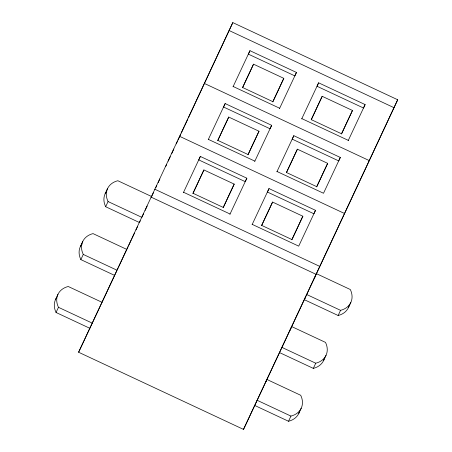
<?xml version="1.0" encoding="UTF-8"?>
<svg xmlns="http://www.w3.org/2000/svg" width="452" height="452" viewBox="0 0 452 452"><rect width="100%" height="100%" fill="white"/><g stroke="black" fill="none" stroke-linecap="round" stroke-linejoin="round"><path stroke-width="0.68" d="M55.528 299.546L57.941 294.371M80.332 246.662L82.744 241.492M105.141 193.784L107.548 188.608M305.23 297.806L243.504 429.4L78.608 352.238L89.841 328.299L56.054 312.485L58.466 307.315A21.639 16.673 25 0 1 68.229 286.495L102.022 302.303M89.841 328.299L114.644 275.415L80.857 259.606L83.27 254.431A21.639 16.673 25 0 1 93.033 233.611L126.826 249.425L118.836 266.46M139.453 222.537L105.661 206.722L108.073 201.552A21.639 16.673 25 0 1 117.842 180.732L151.629 196.541M78.608 352.238L232.808 22.6L397.698 99.762L304.343 299.693L338.136 315.507A21.639 16.673 25 0 0 349.159 305.642M114.644 275.415L116.791 270.816M139.719 221.96L140.256 220.813M165.805 166.279L166.703 164.364M168.189 161.172L170.274 156.703M171.766 153.505L173.845 149.036M176.229 143.928L177.421 141.374M178.015 140.097L180.698 134.351M181.292 133.074L184.269 126.69M184.862 125.407L187.84 119.023M188.439 117.746L232.808 22.6M200.349 156.448L198.744 159.895L245.238 181.653L246.843 178.201L200.349 156.448L183.422 192.563M225.158 103.564L223.548 107.017L270.042 128.769L271.652 125.323L225.158 103.564L208.225 139.679M249.962 50.686L248.351 54.133L294.845 75.891L296.455 72.444L249.962 50.686L233.029 86.801M192.902 193.563L203.92 169.935L234.198 184.105L223.181 207.728M217.711 140.679L228.729 117.057L259.002 131.221L247.984 154.85M242.515 87.801L253.532 64.173L283.805 78.343L272.788 101.966M269.013 188.574L267.403 192.027L313.897 213.779L315.507 210.333L269.013 188.574L252.08 224.695M293.817 135.696L292.207 139.143L338.701 160.901L340.311 157.454L293.817 135.696L276.884 171.811M318.62 82.812L317.01 86.264L363.51 108.017L365.114 104.57L318.62 82.812L301.687 118.932M261.601 225.621L272.584 202.067L302.857 216.231L291.873 239.786M286.404 172.737L297.388 149.183L327.66 163.353L316.677 186.908M311.208 119.859L322.191 96.304L352.47 110.469L341.486 134.024M243.504 429.4L397.698 99.762M265.838 381.765L266.912 379.465L300.704 395.28A21.639 16.673 25 0 1 290.935 416.094L288.523 421.27L254.736 405.455M289.839 330.61L291.715 326.587L325.508 342.396A21.639 16.673 25 0 1 315.739 363.216L313.326 368.386L279.539 352.577M314.112 278.878L315.18 276.579M338.136 315.507L340.548 310.338A21.639 16.673 25 0 0 350.311 289.517L316.524 273.703M298.812 413.388L301.224 408.218M323.621 360.51L326.028 355.334M348.424 307.626L350.837 302.456M118.243 267.72L117.057 270.245L83.27 254.431M127.018 249.046L128.17 246.583M128.752 245.346L131.351 239.797M131.933 238.566L134.532 233.017M135.979 229.932L137.719 226.232M143.64 213.576L141.866 217.361L108.073 201.552M145.12 210.423L147.188 206.005M151.821 196.168L153.556 192.467M155.867 187.535L156.737 185.687M158.166 182.642L159.878 178.992M203.92 169.935L192.987 193.253L223.26 207.423L234.198 184.105M228.729 117.057L217.791 140.374L248.063 154.539L259.002 131.221M253.532 64.173L242.594 87.49L272.872 101.66L283.805 78.343M229.915 214.321L246.843 178.201M254.719 161.437L271.652 125.323M279.522 108.559L296.455 72.444M272.584 202.067L261.646 225.384L291.919 239.549L302.857 216.231M297.388 149.183L286.449 172.5L316.728 186.67L327.66 163.353M322.191 96.304L311.253 119.622L341.531 133.786L352.47 110.469M315.507 210.333L298.71 246.142L252.216 224.384M340.311 157.454L323.513 193.264L277.019 171.506M348.181 140.685L365.114 104.57M256.216 402.303L256.804 401.043M229.096 30.51L393.986 107.672M233.164 86.496L279.658 108.248M301.823 118.622L348.317 140.38M204.293 83.394L369.182 160.556M208.361 139.374L254.855 161.132M179.484 136.272L344.379 213.434M183.552 192.258L230.045 214.011M154.68 189.156L319.575 266.313M150.968 197.066L315.863 274.228M306.755 294.523L340.548 310.338M281.952 347.402L315.739 363.216M58.466 307.315L92.253 323.123M257.148 400.286L290.935 416.094M105.661 206.722A21.639 16.673 25 0 1 106.83 191.094M56.054 312.485A21.639 16.673 25 0 1 56.579 297.71M299.343 412.083A21.639 16.673 25 0 1 288.523 421.27M80.857 259.606A21.639 16.673 25 0 1 82.027 243.978M324.355 358.526A21.639 16.673 25 0 1 313.326 368.386"/></g></svg>
